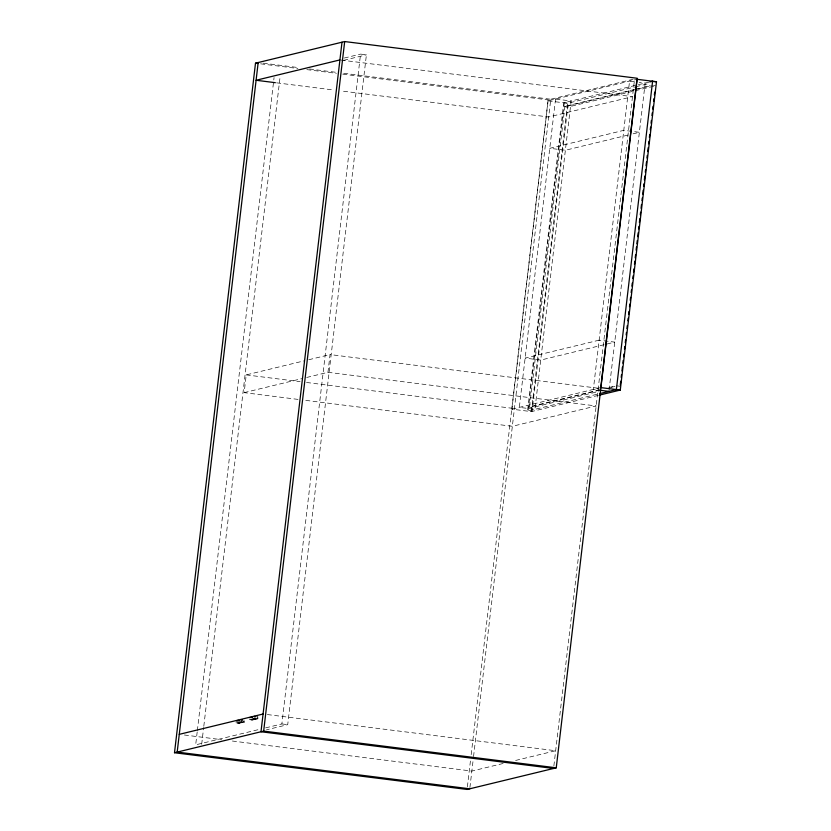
<?xml version="1.0" encoding="UTF-8"?>
<svg xmlns="http://www.w3.org/2000/svg" width="831" height="831" viewBox="0 0 831 831"><rect width="100%" height="100%" fill="white"/><g stroke="black" fill="none" stroke-linecap="round" stroke-linejoin="round"><path stroke-width="0.62" stroke-dasharray="4.16 3.12" d="M197.186 731.966L195.68 744.846L259.386 729.389M197.342 730.678L274.064 77.574M201.684 744.296L203.647 727.551M203.803 726.263L280.213 75.735M298.038 399.399L244.148 392.637L246.225 374.906L303.772 360.945M240.076 721.246C241.551 724.653 234.01 723.593 236.16 720.82M241.561 720.893C243.036 724.289 235.495 723.23 237.645 720.456M242.818 722.503C233.656 720.415 244.221 725.255 243.057 720.529M241.551 721.931L244.293 722.17L244.169 720.072M253.455 718.005C254.92 721.401 247.389 720.342 249.529 717.568M254.712 719.615C245.477 717.579 255.979 722.284 254.94 717.641M252.271 718.815L256.187 719.282L256.426 717.288M257.683 718.898C246.994 716.914 261.62 721.308 257.184 716.769M265.629 727.873L281.875 723.936L360.561 54.088L366.409 54.825L287.723 724.674L266.481 729.826M306.691 377.461L327.965 372.298L330.042 354.567L598.247 388.222M467.386 786.874L470.564 759.804M471.177 754.652L548.086 99.897L633.326 79.215M598.393 395.369L531.404 411.625L511.906 409.174L548.117 100.852L636.993 79.288M469.91 787.539L473.4 757.872M473.545 756.584L550.766 99.253L342.881 73.17M531.404 411.625L567.625 103.293L634.614 87.047M553.872 765.933L634.437 80.181M609.092 390.092L645.168 83.048L639.164 82.29M235.931 722.783L239.847 723.219M237.417 722.419L241.333 722.856M249.3 719.542L253.226 719.978M257.911 716.924L256.675 716.893M344.325 58.025L360.561 54.088M343.743 60.32L366.409 54.825M649.499 81.999L563.73 102.805L527.508 411.137L598.912 393.811M635.86 86.736L649.645 83.391M634.001 89.582L563.854 106.607L567.76 107.095L634.146 90.984M635.258 89.281L650.289 85.635M636.234 89.405L564.831 106.721L529.544 407.169L599.681 390.155M637.481 89.094L652.512 85.448M635.403 90.683L654.184 86.123M628.091 135.037L565.371 150.255L549.769 148.302L623.78 130.342L639.382 132.295L633.108 133.822M308.779 359.73L330.042 354.567M244.148 392.637L301.695 378.676M511.906 409.174L600.771 387.61M599.961 389.729L528.568 407.045L532.463 407.543L598.85 391.432M608.728 387.599L614.992 386.083M610.962 387.412L617.215 385.896M503.119 763.481L471.842 771.075L229.304 740.639M515.625 760.448L555.659 750.736L264.362 714.182M253.071 718.815L256.197 719.251M634.365 81.687L629.566 81.085L593.344 389.417L599.338 390.165M653.488 85.572L655.441 85.811M341.198 60.092L632.495 96.645L548.678 116.984L340.793 90.901M263.313 63.177L299.243 67.695M309.516 68.983L336.462 72.359M260.643 63.831L297.851 68.506M306.836 69.627L336.347 73.336M342.767 74.136L548.086 99.897M548.117 100.852L567.625 103.293M276.63 82.84L334.374 90.091M616.249 385.771L620.144 386.259M327.965 372.298L596.159 405.954L512.343 426.293L304.458 400.21M246.225 374.906L300.126 381.668M306.546 382.478L514.431 408.561M281.875 723.936L287.723 724.674M184.389 734.999L221.607 739.673M243.14 721.91L244.304 722.139M555.555 99.045L519.333 407.377L534.935 409.33L571.157 101.008L555.555 99.045M564.322 102.66L528.101 410.992L532.006 411.48L568.227 103.148L564.322 102.66M599.13 340.159L525.119 358.119L540.721 360.083L614.732 342.123L599.13 340.159"/><path stroke-width="1.25" d="M174.5 752.741L255.501 63.187L344.678 41.55L637.252 78.259L556.251 767.813L467.084 789.45L174.5 752.741L263.666 731.103L556.251 767.813M258.181 62.533L177.18 752.086L469.764 788.806M341.998 42.194L260.996 731.747L553.581 768.467M263.666 731.103L344.678 41.55M636.837 80.565L600.771 387.61L620.279 390.061L656.5 81.729L636.993 79.288M620.29 385.065L620.736 381.211M621.193 377.357L621.505 374.656M621.952 370.938L622.398 367.084M622.855 363.22L623.177 360.477M623.603 356.8L623.936 354.027M624.517 349.093L624.819 346.527M625.265 342.673L625.598 339.837M626.169 334.966L626.47 332.39M626.927 328.536L627.27 325.659M627.831 320.828L628.132 318.263M628.589 314.409L628.932 311.469M629.493 306.701L629.794 304.125M630.251 300.271L630.594 297.29M631.155 292.564L631.456 289.998M631.903 286.144L632.266 283.101M632.817 278.437L633.118 275.861M633.565 272.007L633.928 268.922M634.468 264.3L634.842 261.183M635.227 257.88L635.601 254.733M636.13 250.173L636.504 247.004M636.889 243.743L637.263 240.554M637.72 236.679L638.166 232.815M638.624 228.951L638.925 226.364M639.382 222.5L639.839 218.636M640.296 214.762L640.597 212.185M641.054 208.311L641.501 204.447M641.958 200.583L642.259 197.996M642.716 194.132L643.173 190.268M643.62 186.393L643.932 183.817M644.378 179.943L644.835 176.079M645.292 172.214L645.594 169.628M646.051 165.764L646.508 161.9M646.954 158.025L647.256 155.449M647.713 151.574L648.17 147.71M648.627 143.846L648.928 141.26M649.385 137.395L649.717 134.549M650.289 129.657L650.59 127.081M651.047 123.206L651.379 120.412M651.961 115.478L652.262 112.891M652.709 109.027L653.031 106.285M653.623 101.289L653.924 98.712M654.381 94.838L654.693 92.158M249.529 717.568L250.328 717.558M339.91 59.925L256.093 80.264L275.352 82.684M650.122 81.843L652.595 81.241L616.373 389.573L599.494 393.665M656.5 81.729L652.003 81.386M599.639 395.068L620.279 390.061M179.257 734.355L263.074 714.016M252.26 717.246L251.024 717.205L252.188 717.433M238.892 720.487L237.645 720.456L238.809 720.674M255.73 716.571L254.006 716.457L255.159 716.706M242.361 719.823L240.626 719.708L242.278 720.02M237.905 720.903L236.534 720.913M255.501 63.187L258.077 63.509M615.781 389.718L619.687 390.206M600.543 390.321L608.946 391.37"/></g></svg>
